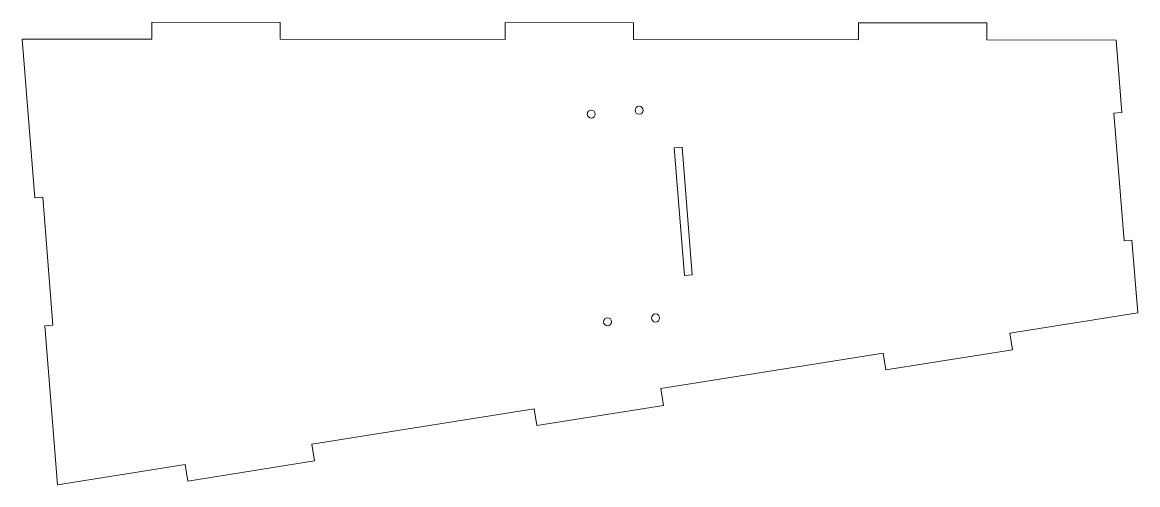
# Paper-space layout 'Sheet2' of a CAD drawing. Header units: inches. Extents: x 0.1 to 17.5, y 4.7 to 11.9.
import ezdxf

# ---------------------------------------------------------------- set-up
doc = ezdxf.new("R2010")
doc.units = ezdxf.units.IN
doc.header["$MEASUREMENT"] = 0

psp = doc.layouts.new('Sheet2')

# ---------------------------------------------------------------- linework, layer by layer
at = {"color": 1, "linetype": 'Continuous', "lineweight": 15}
for p, q in [((2.123, 11.668), (2.123, 11.932)), ((2.123, 11.932), (4.123, 11.93)), ((4.123, 11.666), (4.123, 11.93)), ((7.631, 11.663), (7.631, 11.927)), ((7.631, 11.927), (9.631, 11.925)), ((9.631, 11.661), (9.631, 11.925)), ((13.139, 11.658), (13.139, 11.922)), ((13.139, 11.922), (15.139, 11.921)), ((15.139, 11.657), (15.139, 11.921)), ((0.299, 9.192), (0.104, 11.669)), ((0.104, 11.669), (2.123, 11.668)), ((4.123, 11.666), (7.631, 11.663)), ((9.631, 11.661), (13.139, 11.658)), ((15.139, 11.657), (17.157, 11.655)), ((17.157, 11.655), (17.246, 10.526)), ((17.246, 10.526), (17.122, 10.516)), ((17.122, 10.516), (17.279, 8.522)), ((10.268, 9.976), (10.392, 9.986)), ((10.268, 9.976), (10.425, 7.983)), ((10.392, 9.986), (10.549, 7.992)), ((0.299, 9.192), (0.423, 9.202)), ((0.423, 9.202), (0.58, 7.208)), ((17.279, 8.522), (17.403, 8.532)), ((17.403, 8.532), (17.492, 7.402)), ((10.425, 7.983), (10.549, 7.992)), ((17.492, 7.402), (15.498, 7.085)), ((0.58, 7.208), (0.456, 7.198)), ((0.651, 4.72), (0.456, 7.198)), ((15.498, 7.085), (15.54, 6.824)), ((15.54, 6.824), (13.565, 6.51)), ((13.523, 6.77), (10.059, 6.219)), ((13.523, 6.77), (13.565, 6.51)), ((10.059, 6.219), (10.1, 5.958)), ((10.1, 5.958), (8.125, 5.643)), ((8.084, 5.904), (4.619, 5.352)), ((8.084, 5.904), (8.125, 5.643)), ((4.619, 5.352), (4.661, 5.092)), ((4.661, 5.092), (2.686, 4.777)), ((2.644, 5.038), (0.651, 4.72)), ((2.644, 5.038), (2.686, 4.777))]:
    psp.add_line(p, q, dxfattribs=at)
for centre in [(9.72, 10.56), (8.973, 10.501), (9.228, 7.261), (9.975, 7.32)]:
    psp.add_circle(centre, 0.0625, dxfattribs=at)

doc.saveas('drawing.dxf')
